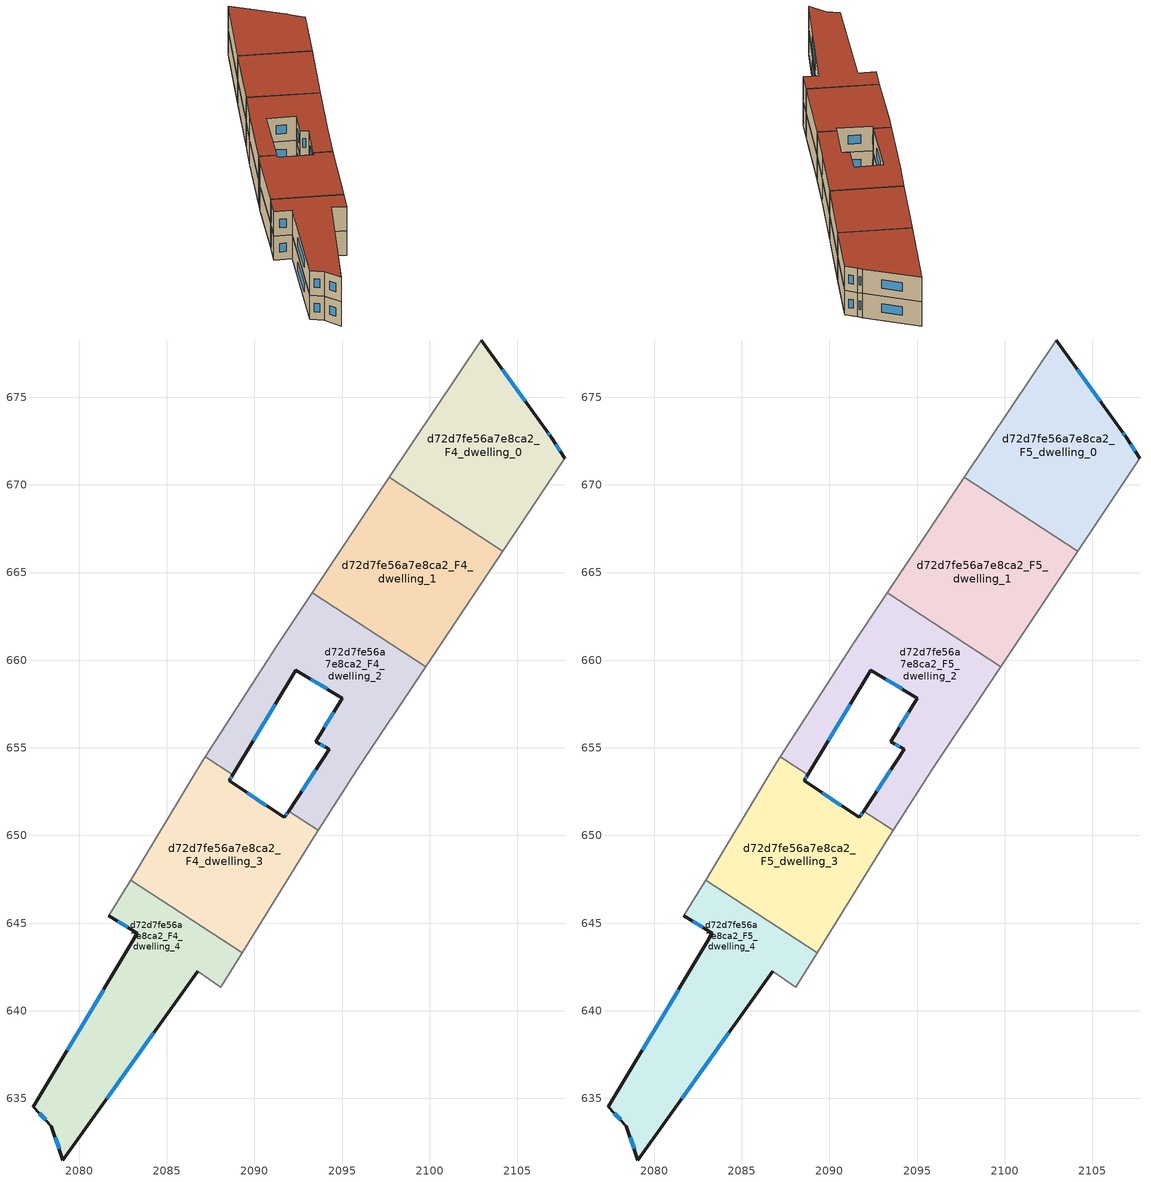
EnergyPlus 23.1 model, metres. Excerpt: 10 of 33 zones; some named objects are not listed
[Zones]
d72d7fe56a7e8ca2_F4_dwelling_0
 floor to d72d7fe56a7e8ca2_F3_dwelling_0 (EU_floor_Construction): 2102.93,678.26 2106.65,673.11 2106.94,672.71 2107.7,671.53 2104.17,666.22 2097.69,670.42 z12
 wall outside (EU_wall_Construction): 2107.7,671.53 2106.94,672.71 2106.65,673.11 2102.93,678.26 z12:15
 wall adiabatic (EU_wall_Construction): 2102.93,678.26 2097.69,670.42 / 2104.17,666.22 2107.7,671.53 z12:15
 wall to d72d7fe56a7e8ca2_F4_dwelling_1 (EU_wall_Construction): 2097.69,670.42 2104.17,666.22 z12:15
 window (EU_Window_Construction): 2105.44,674.78 2104.14,676.59 / 2106.85,672.84 2106.75,672.97 / 2107.45,671.91 2107.19,672.32 z12.98:14.02
d72d7fe56a7e8ca2_F4_dwelling_1
 floor to d72d7fe56a7e8ca2_F3_dwelling_1 (EU_floor_Construction): 2104.17,666.22 2099.78,659.62 2093.29,663.84 2097.69,670.42 z12
 wall adiabatic (EU_wall_Construction): 2099.78,659.62 2104.17,666.22 / 2097.69,670.42 2093.29,663.84 z12:15
 wall to d72d7fe56a7e8ca2_F4_dwelling_2 (EU_wall_Construction): 2093.29,663.84 2099.78,659.62 z12:15
d72d7fe56a7e8ca2_F4_dwelling_2
 floor to d72d7fe56a7e8ca2_F3_dwelling_2 (EU_floor_Construction): 2099.78,659.62 2095.88,653.77 2093.64,650.29 2091.95,651.39 2094.26,654.91 2093.51,655.36 2095.01,657.84 2092.36,659.44 2088.77,653.45 2087.19,654.48 2091.29,660.85 2093.29,663.84 z12
 wall outside (EU_wall_Construction): 2088.77,653.45 2092.36,659.44 2095.01,657.84 2093.51,655.36 2094.26,654.91 2091.95,651.39 z12:15
 wall to d72d7fe56a7e8ca2_F4_dwelling_3 (EU_wall_Construction): 2087.19,654.48 2088.77,653.45 / 2091.95,651.39 2093.64,650.29 z12:15
 wall adiabatic (EU_wall_Construction): 2093.29,663.84 2091.29,660.85 2087.19,654.48 / 2093.64,650.29 2095.88,653.77 2099.78,659.62 z12:15
 window (EU_Window_Construction): 2093.51,653.76 2092.7,652.53 / 2093.76,655.21 2094.02,655.05 / 2094.53,657.03 2094,656.16 / 2093.23,658.92 2094.15,658.36 / 2089.94,655.4 2091.2,657.49 z12.98:14.02
d72d7fe56a7e8ca2_F4_dwelling_3
 floor to d72d7fe56a7e8ca2_F3_dwelling_3 (EU_floor_Construction): 2091.95,651.39 2093.64,650.29 2093.39,649.91 2089.31,643.32 2082.94,647.46 2086.51,653.39 2086.99,654.18 2087.19,654.48 2088.77,653.45 2088.57,653.13 2091.71,651.03 z12
 wall outside (EU_wall_Construction): 2091.95,651.39 2091.71,651.03 2088.57,653.13 2088.77,653.45 z12:15
 wall adiabatic (EU_wall_Construction): 2087.19,654.48 2086.99,654.18 2086.51,653.39 2082.94,647.46 / 2089.31,643.32 2093.39,649.91 2093.64,650.29 z12:15
 wall to d72d7fe56a7e8ca2_F4_dwelling_4 (EU_wall_Construction): 2082.94,647.46 2089.31,643.32 z12:15
 window (EU_Window_Construction): 2088.64,653.23 2088.71,653.35 / 2090.69,651.71 2089.59,652.44 / 2091.87,651.27 2091.79,651.14 z12.98:14.02
d72d7fe56a7e8ca2_F4_dwelling_4
 floor to d72d7fe56a7e8ca2_F3_dwelling_4 (EU_floor_Construction): 2089.31,643.32 2088.09,641.35 2086.77,642.26 2079.07,631.49 2078.42,633.42 2077.39,634.52 2083.32,644.44 2081.68,645.43 2082.74,647.13 2082.94,647.46 z12
 wall outside (EU_wall_Construction): 2081.68,645.43 2083.32,644.44 2077.39,634.52 2078.42,633.42 2079.07,631.49 2086.77,642.26 z12:15
 wall adiabatic (EU_wall_Construction): 2082.94,647.46 2082.74,647.13 2081.68,645.43 / 2086.77,642.26 2088.09,641.35 2089.31,643.32 z12:15
 window (EU_Window_Construction): 2078.64,632.79 2078.86,632.11 / 2077.73,634.16 2078.09,633.77 / 2081.4,641.21 2079.32,637.74 / 2082.22,645.1 2082.79,644.76 / 2081.58,634.99 2084.27,638.75 z12.98:14.02
d72d7fe56a7e8ca2_F5_dwelling_0
 floor to d72d7fe56a7e8ca2_F4_dwelling_0 (EU_floor_Construction): 2102.93,678.26 2106.65,673.11 2106.94,672.71 2107.7,671.53 2104.17,666.22 2097.69,670.42 z15
 wall outside (EU_wall_Construction): 2107.7,671.53 2106.94,672.71 2106.65,673.11 2102.93,678.26 z15:18
 wall adiabatic (EU_wall_Construction): 2102.93,678.26 2097.69,670.42 / 2104.17,666.22 2107.7,671.53 z15:18
 wall to d72d7fe56a7e8ca2_F5_dwelling_1 (EU_wall_Construction): 2097.69,670.42 2104.17,666.22 z15:18
 window (EU_Window_Construction): 2105.44,674.78 2104.14,676.59 / 2106.85,672.84 2106.75,672.97 / 2107.45,671.91 2107.19,672.32 z15.98:17.02
 roof outside (EU_roof_Construction): 2104.17,666.22 2107.7,671.53 2106.94,672.71 2106.65,673.11 2102.93,678.26 2097.69,670.42 z18
d72d7fe56a7e8ca2_F5_dwelling_1
 floor to d72d7fe56a7e8ca2_F4_dwelling_1 (EU_floor_Construction): 2104.17,666.22 2099.78,659.62 2093.29,663.84 2097.69,670.42 z15
 wall adiabatic (EU_wall_Construction): 2099.78,659.62 2104.17,666.22 / 2097.69,670.42 2093.29,663.84 z15:18
 wall to d72d7fe56a7e8ca2_F5_dwelling_2 (EU_wall_Construction): 2093.29,663.84 2099.78,659.62 z15:18
 roof outside (EU_roof_Construction): 2099.78,659.62 2104.17,666.22 2097.69,670.42 2093.29,663.84 z18
d72d7fe56a7e8ca2_F5_dwelling_2
 floor to d72d7fe56a7e8ca2_F4_dwelling_2 (EU_floor_Construction): 2099.78,659.62 2095.88,653.77 2093.64,650.29 2091.95,651.39 2094.26,654.91 2093.51,655.36 2095.01,657.84 2092.36,659.44 2088.77,653.45 2087.19,654.48 2091.29,660.85 2093.29,663.84 z15
 wall outside (EU_wall_Construction): 2088.77,653.45 2092.36,659.44 2095.01,657.84 2093.51,655.36 2094.26,654.91 2091.95,651.39 z15:18
 wall to d72d7fe56a7e8ca2_F5_dwelling_3 (EU_wall_Construction): 2087.19,654.48 2088.77,653.45 / 2091.95,651.39 2093.64,650.29 z15:18
 wall adiabatic (EU_wall_Construction): 2093.29,663.84 2091.29,660.85 2087.19,654.48 / 2093.64,650.29 2095.88,653.77 2099.78,659.62 z15:18
 window (EU_Window_Construction): 2093.51,653.76 2092.7,652.53 / 2093.76,655.21 2094.02,655.05 / 2094.53,657.03 2094,656.16 / 2093.23,658.92 2094.15,658.36 / 2089.94,655.4 2091.2,657.49 z15.98:17.02
 roof outside (EU_roof_Construction): 2095.88,653.77 2099.78,659.62 2093.29,663.84 2091.29,660.85 2087.19,654.48 2088.77,653.45 2092.36,659.44 2095.01,657.84 2093.51,655.36 2094.26,654.91 2091.95,651.39 2093.64,650.29 z18
d72d7fe56a7e8ca2_F5_dwelling_3
 floor to d72d7fe56a7e8ca2_F4_dwelling_3 (EU_floor_Construction): 2091.95,651.39 2093.64,650.29 2093.39,649.91 2089.31,643.32 2082.94,647.46 2086.51,653.39 2086.99,654.18 2087.19,654.48 2088.77,653.45 2088.57,653.13 2091.71,651.03 z15
 wall outside (EU_wall_Construction): 2091.95,651.39 2091.71,651.03 2088.57,653.13 2088.77,653.45 z15:18
 wall adiabatic (EU_wall_Construction): 2087.19,654.48 2086.99,654.18 2086.51,653.39 2082.94,647.46 / 2089.31,643.32 2093.39,649.91 2093.64,650.29 z15:18
 wall to d72d7fe56a7e8ca2_F5_dwelling_4 (EU_wall_Construction): 2082.94,647.46 2089.31,643.32 z15:18
 window (EU_Window_Construction): 2088.64,653.23 2088.71,653.35 / 2090.69,651.71 2089.59,652.44 / 2091.87,651.27 2091.79,651.14 z15.98:17.02
 roof outside (EU_roof_Construction): 2089.31,643.32 2093.39,649.91 2093.64,650.29 2091.95,651.39 2091.71,651.03 2088.57,653.13 2088.77,653.45 2087.19,654.48 2086.99,654.18 2086.51,653.39 2082.94,647.46 z18
d72d7fe56a7e8ca2_F5_dwelling_4
 floor to d72d7fe56a7e8ca2_F4_dwelling_4 (EU_floor_Construction): 2089.31,643.32 2088.09,641.35 2086.77,642.26 2079.07,631.49 2078.42,633.42 2077.39,634.52 2083.32,644.44 2081.68,645.43 2082.74,647.13 2082.94,647.46 z15
 wall outside (EU_wall_Construction): 2081.68,645.43 2083.32,644.44 2077.39,634.52 2078.42,633.42 2079.07,631.49 2086.77,642.26 z15:18
 wall adiabatic (EU_wall_Construction): 2082.94,647.46 2082.74,647.13 2081.68,645.43 / 2086.77,642.26 2088.09,641.35 2089.31,643.32 z15:18
 window (EU_Window_Construction): 2078.64,632.79 2078.86,632.11 / 2077.73,634.16 2078.09,633.77 / 2081.4,641.21 2079.32,637.74 / 2082.22,645.1 2082.79,644.76 / 2081.58,634.99 2084.27,638.75 z15.98:17.02
 roof outside (EU_roof_Construction): 2088.09,641.35 2089.31,643.32 2082.94,647.46 2082.74,647.13 2081.68,645.43 2083.32,644.44 2077.39,634.52 2078.42,633.42 2079.07,631.49 2086.77,642.26 z18
[Building]
EU S2 Campaign: North Axis=0; Terrain=City; Solar Distribution=FullExterior
[Site:Location]
Bologna: Latitude=44.5; Longitude=11.25; Time Zone=1; Elevation=37
[SizingPeriod:WeatherFileDays]
AnnualSizingPeriod: Begin Month=1; Begin Day of Month=1; End Month=12; End Day of Month=31; Day of Week for Start Day=Monday; Use Weather File Daylight Saving Period=No; Use Weather File Rain and Snow Indicators=No
[MATERIAL]
EU_InternalMass_Material: Roughness=MediumRough; Thickness=0.1; Conductivity=1; Density=1800; Specific Heat=900; Thermal Absorptance=0.9; Solar Absorptance=0.7; Visible Absorptance=0.7
[MATERIAL:NOMASS] Roughness=MediumRough; Thermal Absorptance=0.9; Solar Absorptance=0.7; Visible Absorptance=0.7
Name | Thermal Resistance
EU_wall_NoMass | 0.905828
EU_roof_NoMass | 0.37593
EU_floor_NoMass | 0.67114
[WINDOWMATERIAL:SIMPLEGLAZINGSYSTEM]
EU_Window_SimpleGlazing: UFactor=4.52486; Solar Heat Gain Coefficient=0.85; Visible Transmittance=0.85
[CONSTRUCTION]
EU_wall_Construction: EU_wall_NoMass
EU_roof_Construction: EU_roof_NoMass
EU_floor_Construction: EU_floor_NoMass
EU_Window_Construction: EU_Window_SimpleGlazing
EU_InternalMass_Construction: EU_InternalMass_Material
[ZONE] Type=1; Multiplier=1; Ceiling Height=autocalculate; Floor Area=autocalculate; Part of Total Floor Area=Yes
Name | Volume
d72d7fe56a7e8ca2_F4_dwelling_0; d72d7fe56a7e8ca2_F5_dwelling_0 | 183.565
d72d7fe56a7e8ca2_F4_dwelling_1; d72d7fe56a7e8ca2_F5_dwelling_1 | 183.569
d72d7fe56a7e8ca2_F4_dwelling_2; d72d7fe56a7e8ca2_F5_dwelling_2 | 183.548
d72d7fe56a7e8ca2_F4_dwelling_3; d72d7fe56a7e8ca2_F5_dwelling_3 | 183.561
d72d7fe56a7e8ca2_F4_dwelling_4; d72d7fe56a7e8ca2_F5_dwelling_4 | 183.554
[INTERNALMASS] Construction=EU_InternalMass_Construction
Name | Zone or ZoneList | Surface Area
d72d7fe56a7e8ca2_F4_dwelling_0_EU_InternalMass | d72d7fe56a7e8ca2_F4_dwelling_0 | 61.1892
d72d7fe56a7e8ca2_F4_dwelling_1_EU_InternalMass | d72d7fe56a7e8ca2_F4_dwelling_1 | 61.1899
d72d7fe56a7e8ca2_F4_dwelling_2_EU_InternalMass | d72d7fe56a7e8ca2_F4_dwelling_2 | 61.1833
d72d7fe56a7e8ca2_F4_dwelling_3_EU_InternalMass | d72d7fe56a7e8ca2_F4_dwelling_3 | 61.1865
d72d7fe56a7e8ca2_F4_dwelling_4_EU_InternalMass | d72d7fe56a7e8ca2_F4_dwelling_4 | 61.1847
d72d7fe56a7e8ca2_F5_dwelling_0_EU_InternalMass | d72d7fe56a7e8ca2_F5_dwelling_0 | 61.1892
d72d7fe56a7e8ca2_F5_dwelling_1_EU_InternalMass | d72d7fe56a7e8ca2_F5_dwelling_1 | 61.1899
d72d7fe56a7e8ca2_F5_dwelling_2_EU_InternalMass | d72d7fe56a7e8ca2_F5_dwelling_2 | 61.1833
d72d7fe56a7e8ca2_F5_dwelling_3_EU_InternalMass | d72d7fe56a7e8ca2_F5_dwelling_3 | 61.1865
d72d7fe56a7e8ca2_F5_dwelling_4_EU_InternalMass | d72d7fe56a7e8ca2_F5_dwelling_4 | 61.1847
[OTHEREQUIPMENT] Fuel Type=Electricity; Design Level Calculation Method=Watts/Area; Power per Zone Floor Area=1; Fraction Latent=0; Fraction Radiant=0; Fraction Lost=0; Carbon Dioxide Generation Rate=0; EndUse Subcategory=EU_Step8_InternalGains
Name | Zone or ZoneList or Space or SpaceList | Schedule
EU_Step8_InternalGain_d72d7fe56a7e8ca2_F4_dwelling_0_f000 | d72d7fe56a7e8ca2_F4_dwelling_0 | EU_Step8_GainSchedule_d72d7fe56a7e8ca2_F4_dwelling_0_f000
EU_Step8_InternalGain_d72d7fe56a7e8ca2_F4_dwelling_1_f000 | d72d7fe56a7e8ca2_F4_dwelling_1 | EU_Step8_GainSchedule_d72d7fe56a7e8ca2_F4_dwelling_1_f000
EU_Step8_InternalGain_d72d7fe56a7e8ca2_F4_dwelling_2_f000 | d72d7fe56a7e8ca2_F4_dwelling_2 | EU_Step8_GainSchedule_d72d7fe56a7e8ca2_F4_dwelling_2_f000
EU_Step8_InternalGain_d72d7fe56a7e8ca2_F4_dwelling_3_f000 | d72d7fe56a7e8ca2_F4_dwelling_3 | EU_Step8_GainSchedule_d72d7fe56a7e8ca2_F4_dwelling_3_f000
EU_Step8_InternalGain_d72d7fe56a7e8ca2_F4_dwelling_4_f000 | d72d7fe56a7e8ca2_F4_dwelling_4 | EU_Step8_GainSchedule_d72d7fe56a7e8ca2_F4_dwelling_4_f000
EU_Step8_InternalGain_d72d7fe56a7e8ca2_F5_dwelling_0_f000 | d72d7fe56a7e8ca2_F5_dwelling_0 | EU_Step8_GainSchedule_d72d7fe56a7e8ca2_F5_dwelling_0_f000
EU_Step8_InternalGain_d72d7fe56a7e8ca2_F5_dwelling_1_f000 | d72d7fe56a7e8ca2_F5_dwelling_1 | EU_Step8_GainSchedule_d72d7fe56a7e8ca2_F5_dwelling_1_f000
EU_Step8_InternalGain_d72d7fe56a7e8ca2_F5_dwelling_2_f000 | d72d7fe56a7e8ca2_F5_dwelling_2 | EU_Step8_GainSchedule_d72d7fe56a7e8ca2_F5_dwelling_2_f000
EU_Step8_InternalGain_d72d7fe56a7e8ca2_F5_dwelling_3_f000 | d72d7fe56a7e8ca2_F5_dwelling_3 | EU_Step8_GainSchedule_d72d7fe56a7e8ca2_F5_dwelling_3_f000
EU_Step8_InternalGain_d72d7fe56a7e8ca2_F5_dwelling_4_f000 | d72d7fe56a7e8ca2_F5_dwelling_4 | EU_Step8_GainSchedule_d72d7fe56a7e8ca2_F5_dwelling_4_f000
[ZONEVENTILATION:DESIGNFLOWRATE] Schedule=EU_AlwaysOn; Design Flow Rate Calculation Method=AirChanges/Hour; Air Changes per Hour=0.73129; Ventilation Type=Natural; Fan Pressure Rise=0; Fan Total Efficiency=1; Constant Term Coefficient=1; Temperature Term Coefficient=0; Velocity Term Coefficient=0; Velocity Squared Term Coefficient=0; Minimum Indoor Temperature=-100; Maximum Indoor Temperature=100; Delta Temperature=-100; Minimum Outdoor Temperature=-100; Maximum Outdoor Temperature=100; Maximum Wind Speed=40
Name | Zone or ZoneList or Space or SpaceList
EU_ConstantAir_d72d7fe56a7e8ca2_F4_dwelling_0 | d72d7fe56a7e8ca2_F4_dwelling_0
EU_ConstantAir_d72d7fe56a7e8ca2_F4_dwelling_1 | d72d7fe56a7e8ca2_F4_dwelling_1
EU_ConstantAir_d72d7fe56a7e8ca2_F4_dwelling_2 | d72d7fe56a7e8ca2_F4_dwelling_2
EU_ConstantAir_d72d7fe56a7e8ca2_F4_dwelling_3 | d72d7fe56a7e8ca2_F4_dwelling_3
EU_ConstantAir_d72d7fe56a7e8ca2_F4_dwelling_4 | d72d7fe56a7e8ca2_F4_dwelling_4
EU_ConstantAir_d72d7fe56a7e8ca2_F5_dwelling_0 | d72d7fe56a7e8ca2_F5_dwelling_0
EU_ConstantAir_d72d7fe56a7e8ca2_F5_dwelling_1 | d72d7fe56a7e8ca2_F5_dwelling_1
EU_ConstantAir_d72d7fe56a7e8ca2_F5_dwelling_2 | d72d7fe56a7e8ca2_F5_dwelling_2
EU_ConstantAir_d72d7fe56a7e8ca2_F5_dwelling_3 | d72d7fe56a7e8ca2_F5_dwelling_3
EU_ConstantAir_d72d7fe56a7e8ca2_F5_dwelling_4 | d72d7fe56a7e8ca2_F5_dwelling_4
[HVACTEMPLATE:ZONE:IDEALLOADSAIRSYSTEM] System Availability Schedule=EU_AlwaysOn; Maximum Heating Supply Air Temperature=50; Minimum Cooling Supply Air Temperature=13; Maximum Heating Supply Air Humidity Ratio=0.0156; Minimum Cooling Supply Air Humidity Ratio=0.0077; Heating Limit=NoLimit; Cooling Limit=NoLimit; Heating Availability Schedule=EU_AlwaysOn; Cooling Availability Schedule=EU_CoolingOff; Dehumidification Control Type=ConstantSensibleHeatRatio; Cooling Sensible Heat Ratio=0.7; Dehumidification Setpoint=60; Humidification Control Type=None; Humidification Setpoint=30; Outdoor Air Method=None; Outdoor Air Flow Rate per Person=0.00944; Outdoor Air Flow Rate per Zone Floor Area=0; Outdoor Air Flow Rate per Zone=0; Demand Controlled Ventilation Type=None; Outdoor Air Economizer Type=NoEconomizer; Heat Recovery Type=None; Sensible Heat Recovery Effectiveness=0.7; Latent Heat Recovery Effectiveness=0.65
Name | Template Thermostat
d72d7fe56a7e8ca2_F4_dwelling_0 | EU_HeatOnly_d72d7fe56a7e8ca2_F4_dwelling_0
d72d7fe56a7e8ca2_F4_dwelling_1 | EU_HeatOnly_d72d7fe56a7e8ca2_F4_dwelling_1
d72d7fe56a7e8ca2_F4_dwelling_2 | EU_HeatOnly_d72d7fe56a7e8ca2_F4_dwelling_2
d72d7fe56a7e8ca2_F4_dwelling_3 | EU_HeatOnly_d72d7fe56a7e8ca2_F4_dwelling_3
d72d7fe56a7e8ca2_F4_dwelling_4 | EU_HeatOnly_d72d7fe56a7e8ca2_F4_dwelling_4
d72d7fe56a7e8ca2_F5_dwelling_0 | EU_HeatOnly_d72d7fe56a7e8ca2_F5_dwelling_0
d72d7fe56a7e8ca2_F5_dwelling_1 | EU_HeatOnly_d72d7fe56a7e8ca2_F5_dwelling_1
d72d7fe56a7e8ca2_F5_dwelling_2 | EU_HeatOnly_d72d7fe56a7e8ca2_F5_dwelling_2
d72d7fe56a7e8ca2_F5_dwelling_3 | EU_HeatOnly_d72d7fe56a7e8ca2_F5_dwelling_3
d72d7fe56a7e8ca2_F5_dwelling_4 | EU_HeatOnly_d72d7fe56a7e8ca2_F5_dwelling_4
[SIZING:ZONE] Zone Cooling Design Supply Air Temperature Input Method=SupplyAirTemperature; Zone Cooling Design Supply Air Temperature=13; Zone Heating Design Supply Air Temperature Input Method=SupplyAirTemperature; Zone Heating Design Supply Air Temperature=50; Zone Cooling Design Supply Air Humidity Ratio=0.008; Zone Heating Design Supply Air Humidity Ratio=0.008; Cooling Design Air Flow Method=DesignDay; Cooling Design Air Flow Rate=0; Cooling Minimum Air Flow per Zone Floor Area=0.000762; Cooling Minimum Air Flow=0; Cooling Minimum Air Flow Fraction=0.2; Heating Design Air Flow Method=DesignDay; Heating Design Air Flow Rate=0; Heating Maximum Air Flow per Zone Floor Area=0.002032; Heating Maximum Air Flow=0.141576; Heating Maximum Air Flow Fraction=0.3; Account for Dedicated Outdoor Air System=No; Dedicated Outdoor Air System Control Strategy=NeutralSupplyAir; Dedicated Outdoor Air Low Setpoint Temperature for Design=autosize; Dedicated Outdoor Air High Setpoint Temperature for Design=autosize; Zone Load Sizing Method=Sensible Load Only No Latent Load; Zone Latent Cooling Design Supply Air Humidity Ratio Input Method=HumidityRatioDifference; Zone Cooling Design Supply Air Humidity Ratio Difference=0.005; Zone Latent Heating Design Supply Air Humidity Ratio Input Method=HumidityRatioDifference; Zone Humidification Design Supply Air Humidity Ratio Difference=0.005
d72d7fe56a7e8ca2_F4_dwelling_0; d72d7fe56a7e8ca2_F4_dwelling_1; d72d7fe56a7e8ca2_F4_dwelling_2; d72d7fe56a7e8ca2_F4_dwelling_3; d72d7fe56a7e8ca2_F4_dwelling_4; d72d7fe56a7e8ca2_F5_dwelling_0; d72d7fe56a7e8ca2_F5_dwelling_1; d72d7fe56a7e8ca2_F5_dwelling_2; d72d7fe56a7e8ca2_F5_dwelling_3; d72d7fe56a7e8ca2_F5_dwelling_4
[SCHEDULE:CONSTANT]
Name | Hourly Value
EU_AlwaysOn | 1
EU_CoolingOff | 0
[SCHEDULE:FILE] Column Number=1; Rows to Skip at Top=0; Number of Hours of Data=8760; Column Separator=Comma; Interpolate to Timestep=No; Minutes per Item=60; Adjust Schedule for Daylight Savings=Yes
Name | File
EU_Step8_GainSchedule_d72d7fe56a7e8ca2_F4_dwelling_0_f000 | ../../schedules/d72d7fe56a7e8ca2/d72d7fe56a7e8ca2_F4_dwelling_0_f000_gain.csv
EU_Step8_GainSchedule_d72d7fe56a7e8ca2_F4_dwelling_1_f000 | ../../schedules/d72d7fe56a7e8ca2/d72d7fe56a7e8ca2_F4_dwelling_1_f000_gain.csv
EU_Step8_GainSchedule_d72d7fe56a7e8ca2_F4_dwelling_2_f000 | ../../schedules/d72d7fe56a7e8ca2/d72d7fe56a7e8ca2_F4_dwelling_2_f000_gain.csv
EU_Step8_GainSchedule_d72d7fe56a7e8ca2_F4_dwelling_3_f000 | ../../schedules/d72d7fe56a7e8ca2/d72d7fe56a7e8ca2_F4_dwelling_3_f000_gain.csv
EU_Step8_GainSchedule_d72d7fe56a7e8ca2_F4_dwelling_4_f000 | ../../schedules/d72d7fe56a7e8ca2/d72d7fe56a7e8ca2_F4_dwelling_4_f000_gain.csv
EU_Step8_GainSchedule_d72d7fe56a7e8ca2_F5_dwelling_0_f000 | ../../schedules/d72d7fe56a7e8ca2/d72d7fe56a7e8ca2_F5_dwelling_0_f000_gain.csv
EU_Step8_GainSchedule_d72d7fe56a7e8ca2_F5_dwelling_1_f000 | ../../schedules/d72d7fe56a7e8ca2/d72d7fe56a7e8ca2_F5_dwelling_1_f000_gain.csv
EU_Step8_GainSchedule_d72d7fe56a7e8ca2_F5_dwelling_2_f000 | ../../schedules/d72d7fe56a7e8ca2/d72d7fe56a7e8ca2_F5_dwelling_2_f000_gain.csv
EU_Step8_GainSchedule_d72d7fe56a7e8ca2_F5_dwelling_3_f000 | ../../schedules/d72d7fe56a7e8ca2/d72d7fe56a7e8ca2_F5_dwelling_3_f000_gain.csv
EU_Step8_GainSchedule_d72d7fe56a7e8ca2_F5_dwelling_4_f000 | ../../schedules/d72d7fe56a7e8ca2/d72d7fe56a7e8ca2_F5_dwelling_4_f000_gain.csv
